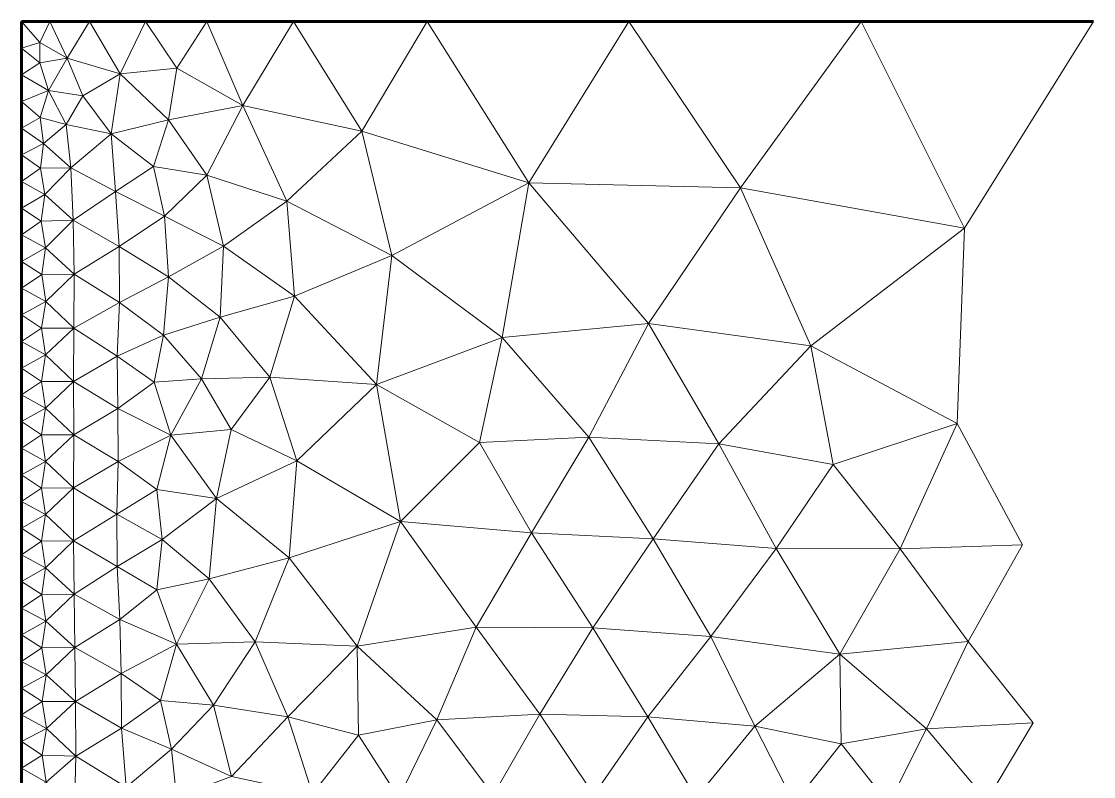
# Model space of a CAD drawing. Extents: x 1.2 to 53.9, y -43.5 to 3.2.
# Drawn here: x 44.61 to 53.24, y -29.34 to -23.26 of the extents above; entities that cross this region are included whole.
import ezdxf

# ---------------------------------------------------------------- set-up
doc = ezdxf.new("R2010")
doc.units = 0
doc.header["$MEASUREMENT"] = 0
doc.layers.add('layer', color=7, linetype='Continuous')

msp = doc.modelspace()

# ---------------------------------------------------------------- linework, layer by layer
at = {"color": 1, "lineweight": 60}
for p, q in [((44.6091, -35.759), (44.6091, -23.259)), ((44.6091, -23.259), (53.2424, -23.259))]:
    msp.add_line(p, q, dxfattribs=at)
at = {"layer": 'layer', "color": 47, "lineweight": 9}
for points in [[(44.6091, -23.259), (44.6091, -23.4737), (44.7582, -23.4275)], [(44.8377, -23.259), (44.6091, -23.259), (44.7582, -23.4275)], [(44.9786, -23.5538), (44.8377, -23.259), (44.7582, -23.4275)], [(45.158, -23.259), (44.8377, -23.259), (44.9786, -23.5538)], [(45.4053, -23.682), (45.158, -23.259), (44.9786, -23.5538)], [(45.6083, -23.259), (45.158, -23.259), (45.4053, -23.682)], [(45.8605, -23.6353), (45.6083, -23.259), (45.4053, -23.682)], [(46.101, -23.259), (45.6083, -23.259), (45.8605, -23.6353)], [(46.3929, -23.9347), (46.101, -23.259), (45.8605, -23.6353)], [(46.7988, -23.259), (46.101, -23.259), (46.3929, -23.9347)], [(47.3499, -24.1433), (46.7988, -23.259), (46.3929, -23.9347)], [(47.876, -23.259), (46.7988, -23.259), (47.3499, -24.1433)], [(48.6948, -24.5583), (47.876, -23.259), (47.3499, -24.1433)], [(49.5009, -23.259), (47.876, -23.259), (48.6948, -24.5583)], [(50.4006, -24.5978), (49.5009, -23.259), (48.6948, -24.5583)], [(51.3706, -23.259), (49.5009, -23.259), (50.4006, -24.5978)], [(52.2024, -24.9243), (51.3706, -23.259), (50.4006, -24.5978)], [(53.2424, -23.259), (51.3706, -23.259), (52.2024, -24.9243)], [(44.7582, -23.4275), (44.6091, -23.4737), (44.7564, -23.5916)], [(44.6091, -23.4737), (44.6091, -23.6885), (44.7564, -23.5916)], [(44.7582, -23.4275), (44.7564, -23.5916), (44.9786, -23.5538)], [(44.7564, -23.5916), (44.8269, -23.8163), (44.9786, -23.5538)], [(44.9786, -23.5538), (44.8269, -23.8163), (45.1038, -23.8571)], [(45.4053, -23.682), (44.9786, -23.5538), (45.1038, -23.8571)], [(44.7564, -23.5916), (44.6091, -23.6885), (44.8269, -23.8163)], [(45.8605, -23.6353), (45.4053, -23.682), (45.7946, -24.0523)], [(46.3929, -23.9347), (45.8605, -23.6353), (45.7946, -24.0523)], [(44.6091, -23.6885), (44.6091, -23.9032), (44.8269, -23.8163)], [(45.4053, -23.682), (45.1038, -23.8571), (45.3325, -24.163)], [(45.7946, -24.0523), (45.4053, -23.682), (45.3325, -24.163)], [(44.8269, -23.8163), (44.6091, -23.9032), (44.7607, -24.0328)], [(44.8269, -23.8163), (44.7607, -24.0328), (44.9703, -24.0895)], [(44.8269, -23.8163), (44.9703, -24.0895), (45.1038, -23.8571)], [(44.6091, -23.9032), (44.6091, -24.1179), (44.7607, -24.0328)], [(45.1038, -23.8571), (44.9703, -24.0895), (45.3325, -24.163)], [(46.3929, -23.9347), (45.7946, -24.0523), (46.1011, -24.4967)], [(46.7459, -24.705), (46.3929, -23.9347), (46.1011, -24.4967)], [(47.3499, -24.1433), (46.3929, -23.9347), (46.7459, -24.705)], [(44.7607, -24.0328), (44.6091, -24.1179), (44.7866, -24.2415)], [(44.7607, -24.0328), (44.7866, -24.2415), (44.9703, -24.0895)], [(45.7946, -24.0523), (45.3325, -24.163), (45.6726, -24.4261)], [(46.1011, -24.4967), (45.7946, -24.0523), (45.6726, -24.4261)], [(44.6091, -24.1179), (44.6091, -24.3326), (44.7866, -24.2415)], [(44.9703, -24.0895), (44.7866, -24.2415), (45.0068, -24.4373)], [(44.9703, -24.0895), (45.0068, -24.4373), (45.3325, -24.163)], [(45.3325, -24.163), (45.0068, -24.4373), (45.3667, -24.6284)], [(45.6726, -24.4261), (45.3325, -24.163), (45.3667, -24.6284)], [(47.5909, -25.1427), (47.3499, -24.1433), (46.7459, -24.705)], [(48.6948, -24.5583), (47.3499, -24.1433), (47.5909, -25.1427)], [(44.7866, -24.2415), (44.6091, -24.3326), (44.7621, -24.4414)], [(44.7866, -24.2415), (44.7621, -24.4414), (45.0068, -24.4373)], [(44.6091, -24.3326), (44.6091, -24.5473), (44.7621, -24.4414)], [(45.762, -24.8268), (45.6726, -24.4261), (45.3667, -24.6284)], [(46.1011, -24.4967), (45.6726, -24.4261), (45.762, -24.8268)], [(44.7621, -24.4414), (44.6091, -24.5473), (44.7972, -24.6519)], [(44.7621, -24.4414), (44.7972, -24.6519), (45.0068, -24.4373)], [(45.0068, -24.4373), (44.7972, -24.6519), (45.0256, -24.8599)], [(45.0068, -24.4373), (45.0256, -24.8599), (45.3667, -24.6284)], [(46.2368, -25.0696), (46.1011, -24.4967), (45.762, -24.8268)], [(46.7459, -24.705), (46.1011, -24.4967), (46.2368, -25.0696)], [(44.6091, -24.5473), (44.6091, -24.762), (44.7972, -24.6519)], [(48.6948, -24.5583), (47.5909, -25.1427), (48.4808, -25.8045)], [(49.6598, -25.69), (48.6948, -24.5583), (48.4808, -25.8045)], [(50.4006, -24.5978), (48.6948, -24.5583), (49.6598, -25.69)], [(50.965, -25.8714), (50.4006, -24.5978), (49.6598, -25.69)], [(52.2024, -24.9243), (50.4006, -24.5978), (50.965, -25.8714)], [(44.7972, -24.6519), (44.6091, -24.762), (44.7692, -24.8657)], [(44.7972, -24.6519), (44.7692, -24.8657), (45.0256, -24.8599)], [(45.3667, -24.6284), (45.0256, -24.8599), (45.397, -25.0716)], [(45.3667, -24.6284), (45.397, -25.0716), (45.762, -24.8268)], [(44.6091, -24.762), (44.6091, -24.9767), (44.7692, -24.8657)], [(46.8084, -25.4715), (46.7459, -24.705), (46.2368, -25.0696)], [(47.5909, -25.1427), (46.7459, -24.705), (46.8084, -25.4715)], [(44.7692, -24.8657), (44.8033, -25.0807), (45.0256, -24.8599)], [(45.0256, -24.8599), (44.8033, -25.0807), (45.0336, -25.295)], [(45.0256, -24.8599), (45.0336, -25.295), (45.397, -25.0716)], [(45.762, -24.8268), (45.397, -25.0716), (45.793, -25.3143)], [(46.2368, -25.0696), (45.762, -24.8268), (45.793, -25.3143)], [(44.7692, -24.8657), (44.6091, -24.9767), (44.8033, -25.0807)], [(52.2024, -24.9243), (50.965, -25.8714), (52.1433, -26.495)], [(44.6091, -24.9767), (44.6091, -25.1914), (44.8033, -25.0807)], [(44.8033, -25.0807), (44.6091, -25.1914), (44.7721, -25.2968)], [(44.8033, -25.0807), (44.7721, -25.2968), (45.0336, -25.295)], [(45.397, -25.0716), (45.0336, -25.295), (45.3981, -25.5225)], [(45.397, -25.0716), (45.3981, -25.5225), (45.793, -25.3143)], [(46.2101, -25.6409), (46.2368, -25.0696), (45.793, -25.3143)], [(46.8084, -25.4715), (46.2368, -25.0696), (46.2101, -25.6409)], [(44.6091, -25.1914), (44.6091, -25.4061), (44.7721, -25.2968)], [(47.4671, -26.1807), (47.5909, -25.1427), (46.8084, -25.4715)], [(48.4808, -25.8045), (47.5909, -25.1427), (47.4671, -26.1807)], [(44.7721, -25.2968), (44.8046, -25.5126), (45.0336, -25.295)], [(45.0336, -25.295), (44.8046, -25.5126), (45.0317, -25.7297)], [(45.0336, -25.295), (45.0317, -25.7297), (45.3981, -25.5225)], [(44.7721, -25.2968), (44.6091, -25.4061), (44.8046, -25.5126)], [(45.793, -25.3143), (45.3981, -25.5225), (45.753, -25.7852)], [(45.793, -25.3143), (45.753, -25.7852), (46.2101, -25.6409)], [(44.6091, -25.4061), (44.6091, -25.6208), (44.8046, -25.5126)], [(44.8046, -25.5126), (44.6091, -25.6208), (44.7717, -25.7281)], [(44.8046, -25.5126), (44.7717, -25.7281), (45.0317, -25.7297)], [(45.3981, -25.5225), (45.0317, -25.7297), (45.3794, -25.954)], [(45.3981, -25.5225), (45.3794, -25.954), (45.753, -25.7852)], [(46.6105, -26.1243), (46.8084, -25.4715), (46.2101, -25.6409)], [(47.4671, -26.1807), (46.8084, -25.4715), (46.6105, -26.1243)], [(44.6091, -25.6208), (44.6091, -25.8355), (44.7717, -25.7281)], [(46.2101, -25.6409), (45.753, -25.7852), (46.0599, -26.1351)], [(46.6105, -26.1243), (46.2101, -25.6409), (46.0599, -26.1351)], [(49.6598, -25.69), (48.4808, -25.8045), (49.1787, -26.6062)], [(50.2236, -26.66), (49.6598, -25.69), (49.1787, -26.6062)], [(50.965, -25.8714), (49.6598, -25.69), (50.2236, -26.66)], [(44.7717, -25.7281), (44.6091, -25.8355), (44.8037, -25.9433)], [(44.7717, -25.7281), (44.8037, -25.9433), (45.0317, -25.7297)], [(45.0317, -25.7297), (44.8037, -25.9433), (45.0294, -26.1592)], [(45.0317, -25.7297), (45.0294, -26.1592), (45.3794, -25.954)], [(45.753, -25.7852), (45.3794, -25.954), (45.6781, -26.1643)], [(45.753, -25.7852), (45.6781, -26.1643), (46.0599, -26.1351)], [(48.4808, -25.8045), (47.4671, -26.1807), (48.2975, -26.6491)], [(49.1787, -26.6062), (48.4808, -25.8045), (48.2975, -26.6491)], [(44.6091, -25.8355), (44.6091, -26.0502), (44.8037, -25.9433)], [(50.965, -25.8714), (50.2236, -26.66), (51.1455, -26.8249)], [(52.1433, -26.495), (50.965, -25.8714), (51.1455, -26.8249)], [(44.8037, -25.9433), (44.6091, -26.0502), (44.771, -26.1578)], [(44.8037, -25.9433), (44.771, -26.1578), (45.0294, -26.1592)], [(45.3794, -25.954), (45.0294, -26.1592), (45.3863, -26.375)], [(45.3794, -25.954), (45.3863, -26.375), (45.6781, -26.1643)], [(44.6091, -26.0502), (44.6091, -26.2649), (44.771, -26.1578)], [(44.771, -26.1578), (44.6091, -26.2649), (44.8033, -26.3725)], [(44.771, -26.1578), (44.8033, -26.3725), (45.0294, -26.1592)], [(45.6781, -26.1643), (45.8125, -26.5912), (46.0599, -26.1351)], [(46.0599, -26.1351), (45.8125, -26.5912), (46.297, -26.5436)], [(46.297, -26.5436), (46.6105, -26.1243), (46.0599, -26.1351)], [(46.828, -26.7977), (46.6105, -26.1243), (46.297, -26.5436)], [(47.4671, -26.1807), (46.6105, -26.1243), (46.828, -26.7977)], [(45.0294, -26.1592), (44.8033, -26.3725), (45.0302, -26.5871)], [(45.0294, -26.1592), (45.0302, -26.5871), (45.3863, -26.375)], [(45.6781, -26.1643), (45.3863, -26.375), (45.8125, -26.5912)], [(47.6625, -27.285), (47.4671, -26.1807), (46.828, -26.7977)], [(48.2975, -26.6491), (47.4671, -26.1807), (47.6625, -27.285)], [(44.6091, -26.2649), (44.6091, -26.4796), (44.8033, -26.3725)], [(44.8033, -26.3725), (44.6091, -26.4796), (44.771, -26.5868)], [(44.8033, -26.3725), (44.771, -26.5868), (45.0302, -26.5871)], [(45.3863, -26.375), (45.0302, -26.5871), (45.3888, -26.8031)], [(45.3863, -26.375), (45.3888, -26.8031), (45.8125, -26.5912)], [(44.6091, -26.4796), (44.6091, -26.6943), (44.771, -26.5868)], [(52.1433, -26.495), (51.1455, -26.8249), (51.6841, -27.504)], [(52.6711, -27.4723), (52.1433, -26.495), (51.6841, -27.504)], [(44.771, -26.5868), (44.6091, -26.6943), (44.8031, -26.8013)], [(44.771, -26.5868), (44.8031, -26.8013), (45.0302, -26.5871)], [(45.0302, -26.5871), (44.8031, -26.8013), (45.0286, -27.0149)], [(45.0302, -26.5871), (45.0286, -27.0149), (45.3888, -26.8031)], [(45.8125, -26.5912), (46.1796, -27.1002), (46.297, -26.5436)], [(46.828, -26.7977), (46.297, -26.5436), (46.1796, -27.1002)], [(45.8125, -26.5912), (45.3888, -26.8031), (45.6994, -27.0286)], [(45.8125, -26.5912), (45.6994, -27.0286), (46.1796, -27.1002)], [(48.7163, -27.3757), (48.2975, -26.6491), (47.6625, -27.285)], [(49.1787, -26.6062), (48.2975, -26.6491), (48.7163, -27.3757)], [(49.6957, -27.4251), (49.1787, -26.6062), (48.7163, -27.3757)], [(50.2236, -26.66), (49.1787, -26.6062), (49.6957, -27.4251)], [(50.686, -27.5036), (50.2236, -26.66), (49.6957, -27.4251)], [(51.1455, -26.8249), (50.2236, -26.66), (50.686, -27.5036)], [(44.6091, -26.6943), (44.6091, -26.909), (44.8031, -26.8013)], [(44.8031, -26.8013), (44.6091, -26.909), (44.7706, -27.0157)], [(44.8031, -26.8013), (44.7706, -27.0157), (45.0286, -27.0149)], [(45.3888, -26.8031), (45.0286, -27.0149), (45.3773, -27.2271)], [(45.3888, -26.8031), (45.3773, -27.2271), (45.6994, -27.0286)], [(46.7641, -27.5773), (46.828, -26.7977), (46.1796, -27.1002)], [(47.6625, -27.285), (46.828, -26.7977), (46.7641, -27.5773)], [(51.1455, -26.8249), (50.686, -27.5036), (51.6841, -27.504)], [(44.6091, -26.909), (44.6091, -27.1237), (44.7706, -27.0157)], [(44.7706, -27.0157), (44.6091, -27.1237), (44.8026, -27.2298)], [(44.7706, -27.0157), (44.8026, -27.2298), (45.0286, -27.0149)], [(45.0286, -27.0149), (44.8026, -27.2298), (45.0277, -27.4414)], [(45.0286, -27.0149), (45.0277, -27.4414), (45.3773, -27.2271)], [(45.6994, -27.0286), (45.3773, -27.2271), (45.7416, -27.4304)], [(45.6994, -27.0286), (45.7416, -27.4304), (46.1796, -27.1002)], [(46.1796, -27.1002), (45.7416, -27.4304), (46.1204, -27.7457)], [(46.1796, -27.1002), (46.1204, -27.7457), (46.7641, -27.5773)], [(44.6091, -27.1237), (44.6091, -27.3384), (44.8026, -27.2298)], [(44.8026, -27.2298), (44.6091, -27.3384), (44.7704, -27.4442)], [(44.8026, -27.2298), (44.7704, -27.4442), (45.0277, -27.4414)], [(45.3773, -27.2271), (45.0277, -27.4414), (45.3795, -27.6462)], [(45.3773, -27.2271), (45.3795, -27.6462), (45.7416, -27.4304)], [(44.6091, -27.3384), (44.6091, -27.5532), (44.7704, -27.4442)], [(47.6625, -27.285), (46.7641, -27.5773), (47.3135, -28.2883)], [(48.2705, -28.1356), (47.6625, -27.285), (47.3135, -28.2883)], [(48.7163, -27.3757), (47.6625, -27.285), (48.2705, -28.1356)], [(44.7704, -27.4442), (44.6091, -27.5532), (44.8035, -27.6582)], [(44.7704, -27.4442), (44.8035, -27.6582), (45.0277, -27.4414)], [(45.0277, -27.4414), (44.8035, -27.6582), (45.0328, -27.8688)], [(45.0277, -27.4414), (45.0328, -27.8688), (45.3795, -27.6462)], [(45.7416, -27.4304), (45.3795, -27.6462), (45.6987, -27.8346)], [(45.7416, -27.4304), (45.6987, -27.8346), (46.1204, -27.7457)], [(49.21, -28.1424), (48.7163, -27.3757), (48.2705, -28.1356)], [(49.6957, -27.4251), (48.7163, -27.3757), (49.21, -28.1424)], [(50.1594, -28.2104), (49.6957, -27.4251), (49.21, -28.1424)], [(50.686, -27.5036), (49.6957, -27.4251), (50.1594, -28.2104)], [(51.1984, -28.3532), (50.686, -27.5036), (50.1594, -28.2104)], [(51.6841, -27.504), (50.686, -27.5036), (51.1984, -28.3532)], [(51.6841, -27.504), (51.1984, -28.3532), (52.2324, -28.2522)], [(52.6711, -27.4723), (51.6841, -27.504), (52.2324, -28.2522)], [(44.6091, -27.5532), (44.6091, -27.7679), (44.8035, -27.6582)], [(46.7641, -27.5773), (46.1204, -27.7457), (46.4917, -28.2536)], [(47.3135, -28.2883), (46.7641, -27.5773), (46.4917, -28.2536)], [(44.8035, -27.6582), (44.6091, -27.7679), (44.7721, -27.8731)], [(44.8035, -27.6582), (44.7721, -27.8731), (45.0328, -27.8688)], [(45.3795, -27.6462), (45.0328, -27.8688), (45.4025, -28.0729)], [(45.3795, -27.6462), (45.4025, -28.0729), (45.6987, -27.8346)], [(44.6091, -27.7679), (44.6091, -27.9826), (44.7721, -27.8731)], [(45.6987, -27.8346), (45.8573, -28.2735), (46.1204, -27.7457)], [(46.1204, -27.7457), (45.8573, -28.2735), (46.4917, -28.2536)], [(44.7721, -27.8731), (44.6091, -27.9826), (44.8061, -28.0876)], [(44.7721, -27.8731), (44.8061, -28.0876), (45.0328, -27.8688)], [(45.0328, -27.8688), (44.8061, -28.0876), (45.0396, -28.2998)], [(45.0328, -27.8688), (45.0396, -28.2998), (45.4025, -28.0729)], [(45.6987, -27.8346), (45.4025, -28.0729), (45.8573, -28.2735)], [(44.6091, -27.9826), (44.6091, -28.1973), (44.8061, -28.0876)], [(44.8061, -28.0876), (44.6091, -28.1973), (44.7744, -28.3032)], [(44.8061, -28.0876), (44.7744, -28.3032), (45.0396, -28.2998)], [(45.4025, -28.0729), (45.0396, -28.2998), (45.4132, -28.5101)], [(45.4025, -28.0729), (45.4132, -28.5101), (45.8573, -28.2735)], [(48.2705, -28.1356), (47.3135, -28.2883), (47.9552, -28.8806)], [(48.7826, -28.8355), (48.2705, -28.1356), (47.9552, -28.8806)], [(49.21, -28.1424), (48.2705, -28.1356), (48.7826, -28.8355)], [(49.6519, -28.8566), (49.21, -28.1424), (48.7826, -28.8355)], [(50.1594, -28.2104), (49.21, -28.1424), (49.6519, -28.8566)], [(44.6091, -28.1973), (44.6091, -28.412), (44.7744, -28.3032)], [(50.5147, -28.9325), (50.1594, -28.2104), (49.6519, -28.8566)], [(51.1984, -28.3532), (50.1594, -28.2104), (50.5147, -28.9325)], [(44.7744, -28.3032), (44.6091, -28.412), (44.8085, -28.5185)], [(44.7744, -28.3032), (44.8085, -28.5185), (45.0396, -28.2998)], [(45.0396, -28.2998), (44.8085, -28.5185), (45.0437, -28.7343)], [(45.0396, -28.2998), (45.0437, -28.7343), (45.4132, -28.5101)], [(45.8573, -28.2735), (45.4132, -28.5101), (45.729, -28.7253)], [(45.8573, -28.2735), (45.729, -28.7253), (46.1558, -28.7639)], [(45.8573, -28.2735), (46.1558, -28.7639), (46.4917, -28.2536)], [(46.4917, -28.2536), (46.1558, -28.7639), (46.7536, -28.8579)], [(46.4917, -28.2536), (46.7536, -28.8579), (47.3135, -28.2883)], [(46.7536, -28.8579), (47.3225, -29.006), (47.3135, -28.2883)], [(47.3225, -29.006), (47.9552, -28.8806), (47.3135, -28.2883)], [(52.2324, -28.2522), (51.1984, -28.3532), (51.8978, -28.9544)], [(52.7557, -28.9064), (52.2324, -28.2522), (51.8978, -28.9544)], [(51.1984, -28.3532), (50.5147, -28.9325), (51.2087, -29.0764)], [(51.8978, -28.9544), (51.1984, -28.3532), (51.2087, -29.0764)], [(44.6091, -28.412), (44.6091, -28.6267), (44.8085, -28.5185)], [(44.8085, -28.5185), (44.6091, -28.6267), (44.7759, -28.7346)], [(44.8085, -28.5185), (44.7759, -28.7346), (45.0437, -28.7343)], [(45.4132, -28.5101), (45.0437, -28.7343), (45.4154, -28.9486)], [(45.4132, -28.5101), (45.4154, -28.9486), (45.729, -28.7253)], [(44.6091, -28.6267), (44.6091, -28.8414), (44.7759, -28.7346)], [(44.7759, -28.7346), (44.6091, -28.8414), (44.8103, -28.9513)], [(44.7759, -28.7346), (44.8103, -28.9513), (45.0437, -28.7343)], [(45.0437, -28.7343), (44.8103, -28.9513), (45.0483, -29.1737)], [(45.0437, -28.7343), (45.0483, -29.1737), (45.4154, -28.9486)], [(45.729, -28.7253), (45.4154, -28.9486), (45.8161, -29.1189)], [(45.729, -28.7253), (45.8161, -29.1189), (46.1558, -28.7639)], [(46.1558, -28.7639), (45.8161, -29.1189), (46.2996, -29.3387)], [(46.1558, -28.7639), (46.2996, -29.3387), (46.7536, -28.8579)], [(44.6091, -28.8414), (44.6091, -29.0561), (44.8103, -28.9513)], [(46.2996, -29.3387), (46.9536, -29.4771), (46.7536, -28.8579)], [(46.7536, -28.8579), (46.9536, -29.4771), (47.3225, -29.006)], [(47.3225, -29.006), (47.6493, -29.5109), (47.9552, -28.8806)], [(47.6493, -29.5109), (48.4069, -29.4895), (47.9552, -28.8806)], [(47.9552, -28.8806), (48.4069, -29.4895), (48.7826, -28.8355)], [(48.4069, -29.4895), (49.2188, -29.4861), (48.7826, -28.8355)], [(48.7826, -28.8355), (49.2188, -29.4861), (49.6519, -28.8566)], [(49.2188, -29.4861), (50.0413, -29.51), (49.6519, -28.8566)], [(49.6519, -28.8566), (50.0413, -29.51), (50.5147, -28.9325)], [(51.8978, -28.9544), (52.3843, -29.5312), (52.7557, -28.9064)], [(44.8103, -28.9513), (44.6091, -29.0561), (44.7769, -29.1672)], [(44.8103, -28.9513), (44.7769, -29.1672), (45.0483, -29.1737)], [(45.4154, -28.9486), (45.0483, -29.1737), (45.4515, -29.423)], [(45.4154, -28.9486), (45.4515, -29.423), (45.8161, -29.1189)], [(46.9536, -29.4771), (47.6493, -29.5109), (47.3225, -29.006)], [(50.0413, -29.51), (50.8321, -29.5521), (50.5147, -28.9325)], [(50.5147, -28.9325), (50.8321, -29.5521), (51.2087, -29.0764)], [(51.2087, -29.0764), (51.5943, -29.5589), (51.8978, -28.9544)], [(51.5943, -29.5589), (52.3843, -29.5312), (51.8978, -28.9544)], [(44.6091, -29.0561), (44.6091, -29.2708), (44.7769, -29.1672)], [(50.8321, -29.5521), (51.5943, -29.5589), (51.2087, -29.0764)], [(44.7769, -29.1672), (44.6091, -29.2708), (44.8091, -29.3834)], [(44.7769, -29.1672), (44.8091, -29.3834), (45.0483, -29.1737)], [(45.0483, -29.1737), (44.8091, -29.3834), (45.0376, -29.6054)], [(45.0483, -29.1737), (45.0376, -29.6054), (45.4515, -29.423)], [(45.8161, -29.1189), (45.4515, -29.423), (45.8576, -29.501)], [(45.8161, -29.1189), (45.8576, -29.501), (46.2996, -29.3387)], [(44.6091, -29.2708), (44.6091, -29.4855), (44.8091, -29.3834)]]:
    msp.add_3dface(points, dxfattribs=at)

doc.saveas('drawing.dxf')
